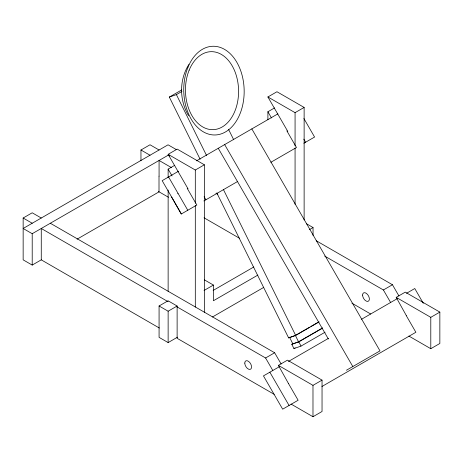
<?xml version="1.0" encoding="UTF-8"?>
<svg xmlns="http://www.w3.org/2000/svg" width="463" height="463" viewBox="0 0 463 463"><rect width="100%" height="100%" fill="white"/><g stroke="black" fill="none" stroke-linecap="round" stroke-linejoin="round"><path stroke-width="0.69" d="M188.91 64.461C179.112 79.636 179.297 100.297 188.563 115.669M200.114 159.226L169.331 97.08L181.681 89.949M169.331 97.08L176.397 94.62L181.959 91.414M159.318 328.012L41.265 259.853L32.207 265.079L23.15 259.853L23.15 218.021L32.207 212.789L41.265 218.021M140.96 160.696L140.96 150L150.018 144.774L159.075 150M188.042 188.817L168.133 154.329L177.19 149.103L204.362 164.787L204.362 312.652M287.807 131.457L267.898 96.97L276.955 91.743L304.127 107.428L304.127 219.948M176.519 149.694L168.063 144.809L23.15 228.479L32.207 233.705L169.001 154.729M168.133 177.798L168.133 169.122L174.777 165.285M267.898 119.714L267.898 111.762L274.542 107.925M178.562 171.2L162.166 180.668L181.38 213.947M196.52 160.835L277.881 113.863M168.133 154.329L195.305 170.019L204.362 164.787M267.898 96.97L295.07 112.659L304.127 107.428M77.078 239.174L159.006 191.873L159.006 176.189M171.623 197.053L181.241 214.028L196.839 205.022L187.231 188.383M177.902 193.766L177.89 193.436M203.865 200.965L237.756 181.398M270.861 162.287L296.47 147.5L286.863 130.861M303.85 143.241L314.585 137.042L303.907 118.551M177.503 337.174L168.133 342.585L159.075 337.353L159.075 305.979L168.063 300.788L177.121 306.02L177.121 338.291L274.165 394.314M159.075 305.979L168.133 311.205L177.121 306.02M204.05 290.469L213.42 285.063L213.42 300.747L257.879 275.08M309.423 229.631L313.046 227.541L313.046 235.383M213.13 290.457L253.834 266.96M212.482 316.976L263.702 287.407M216.794 192.886L288.623 337.892L289.861 337.18M289.068 337.741L295.377 335.415L298.542 341.81L292.234 344.131M294.809 335.744L309.637 327.185M310.876 326.467L318.312 322.173M288.623 337.892L295.695 335.438L319.157 321.889M176.854 306.761L265.583 357.986L274.64 352.76L281.122 363.982M324.656 256.056L383.393 289.971L392.45 284.739L398.932 295.967M325.067 332.208L300.985 346.116L293.918 348.575L291.794 344.287L293.027 343.575M297.975 342.134L322.723 327.85M291.794 344.287L298.861 341.827L322.329 328.279M293.918 348.575L295.151 347.863M288.518 383.607L278.39 365.382L287.448 360.15L322.04 380.123L322.04 411.497L312.982 416.729L291.071 404.077M406.329 315.592L396.201 297.362L405.258 292.136L439.85 312.103L439.85 343.482L430.793 348.708L408.881 336.057M279.224 366.789L263.453 375.898L282.667 409.176L298.126 400.246L288.374 383.352M288.437 361.47L328.574 338.297M361.522 319.279L397.283 298.629M406.497 293.31L414.773 288.53L423.309 303.323M278.39 365.382L312.982 385.349L322.04 380.123M396.201 297.362L430.793 317.334L439.85 312.103M346.411 370.255L379.99 350.873L251.831 128.899M321.907 386.518L415.872 332.272L406.265 315.627M306.408 223.704L313.046 227.541M168.133 155.232L169.383 155.95M316.217 240.725L392.45 284.739M140.96 150L150.018 155.232M171.57 167.675L159.075 160.458L159.075 176.148M215.937 193.285L217.813 194.367M158.45 191.474L168.445 197.244M204.05 217.801L239.655 238.358M351.909 303.167L370.689 314.007M204.362 279.831L213.42 285.063M50.322 223.247L274.64 352.76M23.15 218.021L32.207 223.247M168.11 301.708L41.265 228.479L41.265 259.853M303.815 139.149L305.592 142.234M383.393 289.971L390.593 302.443M267.898 111.762L271.474 117.955M224.659 144.589L352.818 366.563M218.258 148.282L328.365 338.991M204.119 196.711L205.896 199.79M168.133 169.122L172.068 175.934M168.567 176.97L187.781 210.248M265.583 357.986L272.782 370.458M269.854 372.2L289.068 405.478M228.583 129.426L233.717 139.785M176.397 94.62L206.544 155.47M223.536 189.784L295.695 335.438M298.861 341.827L300.985 346.116M289.63 337.411L292.801 343.806M430.793 317.334L430.793 348.708M312.982 385.349L312.982 416.729M295.07 112.659L295.07 145.839M295.07 148.004L295.07 204.258M195.305 170.019L195.305 203.199M195.305 205.364L195.305 307.062M168.133 190.085L168.133 291.302M168.133 311.205L168.133 342.585M32.207 233.705L32.207 265.079M187.937 67.338A44.373 30.205 88.6 0 0 213.651 134.964A44.373 30.205 88.6 0 0 240.268 69.554A44.373 30.205 88.6 0 0 187.937 67.338M189.141 70.197A39.014 26.559 88.6 0 0 211.747 129.652A39.014 26.559 88.6 0 0 235.152 72.141A39.014 26.559 88.6 0 0 189.141 70.197M362.593 295.076A4.804 2.772 60 0 0 367.686 301.419A4.804 2.772 60 0 0 367.686 294.624A4.804 2.772 60 0 0 362.593 295.076M244.782 363.096A4.804 2.772 60 0 0 249.875 369.433A4.804 2.772 60 0 0 249.875 362.639A4.804 2.772 60 0 0 244.782 363.096"/></g></svg>
